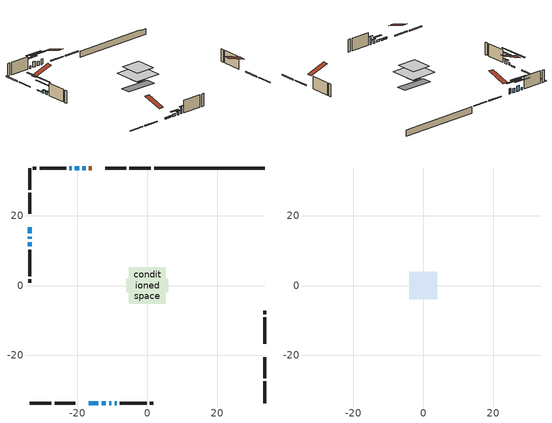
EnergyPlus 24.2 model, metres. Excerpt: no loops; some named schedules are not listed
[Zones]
conditioned space
 floor outside (Floor1 construction): -1.76,-1.76 -1.76,1.76 1.76,1.76 1.76,-1.76 z0.46
 floor adiabatic (AdiabaticFloorConstruction): -5.29,-5.29 -5.29,5.29 5.29,5.29 5.29,-5.29 z2.9
 floor foundation (Slab1 construction): -6.04,-1.88 -6.04,1.88 6.04,1.88 6.04,-1.88 z-1.98
 wall outside (RimJoist1 construction): 1.03,33.66 -5.15,33.66 / -33.66,-33.66 -27.48,-33.66 / -33.66,33.66 -33.66,27.48 / 33.66,-33.66 33.66,-27.48 z0.46:0.76
 wall outside (RimJoist2 construction): -6.07,33.66 -12.02,33.66 / -26.55,-33.66 -20.61,-33.66 / -33.66,26.55 -33.66,20.61 / 33.66,-26.55 33.66,-20.61 z0.46:0.76
 wall outside (AdiabaticWallConstruction 1): -15.9,33.66 -16.76,33.66 z0.46:2.49
 wall outside (AdiabaticWallConstruction): -17.69,33.66 -18.6,33.66 z0.46:1.98; -16.73,-33.66 -13.99,-33.66 / -33.66,16.73 -33.66,14.9 z0.46:0.77; -13.06,-33.66 -11.84,-33.66 / -10.91,-33.66 -10.3,-33.66 / -33.66,13.97 -33.66,13.36 / -21.68,33.66 -22.29,33.66 / -33.66,12.43 -33.66,11.21 z0.46:1.38; -19.53,33.66 -20.75,33.66 z0.46:2.59; -9.37,-33.66 -8.76,-33.66 z0.46:2.9
 wall outside (Wall1 construction): -23.22,33.66 -30.84,33.66 / -7.83,-33.66 -0.2,-33.66 / -33.66,10.28 -33.66,2.66 / 33.66,-16.73 33.66,-9.1 z0.46:5.34
 wall outside (Wall3 construction): -31.77,33.66 -32.73,33.66 / 0.72,-33.66 1.68,-33.66 / -33.66,1.73 -33.66,0.77 / 33.66,-8.17 33.66,-7.22 z0.46:5.34
 wall foundation (FoundationWall1 construction): 1.96,33.66,-1.98 1.96,33.66,0.46 30.49,33.66,0.46 30.49,33.66,0.28 33.66,33.66,0.28 33.66,33.66,-1.98
 window (WindowConstruction): -17.69,33.66 -18.6,33.66 z0.46:1.98
 window (WindowConstruction 7): -16.73,-33.66 -13.99,-33.66 z0.46:0.76
 window (WindowConstruction 8): -13.06,-33.66 -11.84,-33.66 z0.46:1.37
 window (WindowConstruction 9): -33.66,16.73 -33.66,14.9 z0.46:0.76
 window (WindowConstruction 1): -10.91,-33.66 -10.3,-33.66 z0.46:1.37
 window (WindowConstruction 2): -33.66,13.97 -33.66,13.36 z0.46:1.37
 window (WindowConstruction 3): -19.53,33.66 -20.75,33.66 z0.46:2.59
 window (WindowConstruction 4): -21.68,33.66 -22.29,33.66 z0.46:1.37
 window (WindowConstruction 5): -9.37,-33.66 -8.76,-33.66 z0.46:2.9
 window (WindowConstruction 6): -33.66,12.43 -33.66,11.21 z0.46:1.37
 door (Door): -15.9,33.66 -16.76,33.66 z0.46:2.49
 ceiling adiabatic (AdiabaticFloorConstruction): 5.29,-5.29 5.29,5.29 -5.29,5.29 -5.29,-5.29 z2.9
attic - vented
 floor to conditioned space (Floor2 construction Reversed): -3.94,-3.94 -3.94,3.94 3.94,3.94 3.94,-3.94 z5.34
 roof outside (Roof1 construction): -14.97,33.66,5.34 -14.97,25.98,7.9 -12.95,25.98,7.9 -12.95,33.66,5.34; -17.66,-33.66,5.34 -17.66,-25.98,7.9 -19.68,-25.98,7.9 -19.68,-33.66,5.34; -33.66,17.66,5.34 -25.98,17.66,7.9 -25.98,19.68,7.9 -33.66,19.68,5.34; 33.66,-17.66,5.34 25.98,-17.66,7.9 25.98,-19.68,7.9 33.66,-19.68,5.34
shading: -21.65,33.66 -14.64,33.66 -14.64,34.12 -21.65,34.12 z5.04; -13.69,-33.66 -17.03,-33.66 -17.03,-34.07 -13.69,-34.07 z1.06; -10.62,-33.66 -14.28,-33.66 -14.28,-34.07 -10.62,-34.07 z2.59; -33.66,9.72 -33.66,21.91 -34.12,21.91 -34.12,9.72 z5.94; -9.69,-33.66 -11.52,-33.66 -11.52,-34.12 -9.69,-34.12 z1.98; -33.66,10.31 -33.66,17.02 -34.12,17.02 -34.12,10.31 z4.43; -23.8,33.66 -16.48,33.66 -16.48,34.12 -23.8,34.12 z5.64; -25.34,33.66 -18.63,33.66 -18.63,34.12 -25.34,34.12 z4.43; -8.15,-33.66 -9.98,-33.66 -9.98,-34.07 -8.15,-34.07 z3.51; -33.66,10.6 -33.66,13.04 -34.12,13.04 -34.12,10.6 z1.98
[Building]
Building 1: Terrain=Suburbs
[Site:Location]
Toronto Intl AP_ON: Latitude {deg}=43.68; Longitude {deg}=-79.63; Time Zone {hr}=-5; Elevation {m}=173; Keep Site Location Information=Yes
[Site:GroundTemperature:Shallow]
4.59119, 2.66285, 2.50842, 3.42352, 7.09712, 10.7536, 13.9236, 15.9317, 16.1023, 14.4691, 11.3799, 7.83558
[Site:WaterMainsTemperature]
Calculation Method=Schedule; Temperature Schedule=mains temperature schedule
[Material] Roughness=Rough; Thermal Absorptance=0.9
Name | Thickness {m} | Conductivity {W/m-K} | Density {kg/m3} | Specific Heat {J/kg-K} | Solar Absorptance | Visible Absorptance
asphalt or fiberglass shingles | 0.00635 | 0.162714 | 1121.4 | 1465.45 | 0.91 | 0.91
ceiling loosefill ins | 0.0846667 | 0.0480833 | 16.02 | 1046.75 | 0.7 | 0.7
ceiling stud and cavity | 0.1397 | 0.118414 | 65.682 | 1177.47 | 0.7 | 0.7
concrete 4.0 in. | 0.1016 | 1.803125 | 2242.8 | 837.4 | 0.7 | 0.7
concrete 8.0 in. | 0.2032 | 1.803125 | 2242.8 | 837.4 | 0.7 | 0.7
door material | 0.04445 | 0.053851 | 512.64 | 1214.23 | 0.7 | 0.7
exterior vertical ins | 0.07309 | 0.029427 | 32.04 | 1214.23 | 0.7 | 0.7
floor covering | 0.0127 | 0.0433444 | 54.468 | 1339.84 | 0.6 | 0.6
floor rigid ins; rim joist rigid ins; wall rigid ins | 0.051816 | 0.029427 | 32.04 | 1214.23 | 0.7 | 0.7
floor rigid ins 1; wall rigid ins 1 | 0.512978 | 0.029427 | 32.04 | 1214.23 | 0.7 | 0.7
floor stud and cavity | 0.1397 | 0.080123 | 92.3553 | 1139.71 | 0.7 | 0.7
floor stud and cavity 1 | 0.1397 | 1.75129 | 37.0049 | 1207.88 | 0.7 | 0.7
furniture material conditioned space 1 | 0.1524 | 0.115458 | 640.8 | 1214.23 | 0.6 | 0.6
gypsum board | 0.0127 | 0.160291 | 801 | 837.4 | 0.6 | 0.6
gypsum board 1 | 0.0127 | 0.160291 | 801 | 837.4 | 0.7 | 0.7
osb sheathing 0.5 in. | 0.0127 | 0.115458 | 512.64 | 1214.23 | 0.7 | 0.7
osb sheathing 0.75 in. | 0.01905 | 0.115458 | 512.64 | 1214.23 | 0.7 | 0.7
osb sheathing 2.0 in. | 0.0508 | 0.115458 | 512.64 | 1214.23 | 0.7 | 0.7
rim joist stud and cavity | 0.0508 | 0.0451784 | 125.044 | 1163.47 | 0.6 | 0.6
rim joist stud and cavity 1 | 0.0508 | 0.0334074 | 125.044 | 1163.47 | 0.6 | 0.6
wall stud and cavity | 0.1397 | 0.155567 | 139.0536 | 1170.24 | 0.7 | 0.7
wall stud and cavity 1 | 0.1397 | 0.419798 | 139.0536 | 1170.24 | 0.7 | 0.7
wall stud and cavity 2 | 0.0889 | 0.380278 | 52.3479 | 1209.89 | 0.7 | 0.7
wall stud and cavity 3 | 0.0889 | 0.391764 | 83.0341 | 1211.67 | 0.7 | 0.7
wood siding | 0.0254 | 0.102417 | 544.68 | 1172.36 | 0.74 | 0.74
wood siding 1; wood siding 2; wood siding 3 | 0.0254 | 0.102417 | 544.68 | 1172.36 | 0.7 | 0.7
[WindowMaterial:SimpleGlazingSystem]
Name | U-Factor {W/m2-K} | Solar Heat Gain Coefficient
WindowMaterial | 3.17741 | 0.66
WindowMaterial 1 | 3.1212 | 0.61
WindowMaterial 2 | 3.20921 | 0.61
WindowMaterial 3 | 3.10246 | 0.58
WindowMaterial 4 | 3.063281 | 0.55
WindowMaterial 5 | 2.989467 | 0.5
WindowMaterial 6 | 3.02808 | 0.52
WindowMaterial 7 | 3.168324 | 0.65
WindowMaterial 8 | 6.52743 | 0.55
[Construction]
AdiabaticFloorConstruction: floor stud and cavity 1, floor rigid ins 1, osb sheathing 0.75 in., floor covering
AdiabaticWallConstruction: wood siding 2, wall rigid ins 1, wall stud and cavity 2, gypsum board
AdiabaticWallConstruction 1: wood siding 3, wall rigid ins 1, wall stud and cavity 2, gypsum board
Door: door material
Floor1 construction: floor stud and cavity, floor rigid ins, osb sheathing 0.75 in., floor covering
Floor2 construction Reversed: gypsum board, ceiling stud and cavity, ceiling loosefill ins
FoundationWall1 construction: concrete 8.0 in., gypsum board 1
furniture construction conditioned space 1: furniture material conditioned space 1
PartitionWallConstruction: gypsum board, wall stud and cavity 3, gypsum board
RimJoist1 construction: wood siding 1, osb sheathing 2.0 in., rim joist stud and cavity
RimJoist2 construction: wood siding 1, rim joist rigid ins, osb sheathing 2.0 in., rim joist stud and cavity 1
Roof1 construction: asphalt or fiberglass shingles
Slab1 construction: concrete 4.0 in.
Wall1 construction: wood siding, wall rigid ins, osb sheathing 0.5 in., wall stud and cavity, gypsum board
Wall3 construction: wood siding, osb sheathing 0.5 in., wall stud and cavity 1, gypsum board
WindowConstruction: WindowMaterial
WindowConstruction 1; WindowConstruction 4: WindowMaterial 1
WindowConstruction 2: WindowMaterial 2
WindowConstruction 3: WindowMaterial 3
WindowConstruction 5: WindowMaterial 4
WindowConstruction 6: WindowMaterial 5
WindowConstruction 7: WindowMaterial 6
WindowConstruction 8: WindowMaterial 7
WindowConstruction 9: WindowMaterial 8
[Zone] Multiplier=1; Part of Total Floor Area=Yes
Name | Volume {m3}
attic - vented | 25.8232
conditioned space | 413
[Space]
Name | Zone | Volume {m3}
attic - vented 1 | attic - vented | 25.8232
conditioned space 1 | conditioned space | 413
[ZoneInfiltration:EffectiveLeakageArea]
infil attic - vented 1: Zone or Space=attic - vented 1; Schedule=Always On Discrete; Effective Air Leakage Area {cm2}=2571.72; Stack Coefficient=0.000177985; Wind Coefficient=9.01388e-06
[ZoneMixing]
whole house fan mix: Zone or Space=attic - vented; Schedule=Always On Continuous; Design Flow Rate Calculation Method=Flow/Zone; Design Flow Rate {m3/s}=0; Source Zone or Space=conditioned space
[SurfaceProperty:ExposedFoundationPerimeter]
Slab1: Exposed Perimeter Calculation Method=TotalExposedPerimeter; Total Exposed Perimeter {m}=31.7
[InternalMass] Zone or ZoneList=conditioned space; Space or SpaceList=conditioned space 1
Name | Construction | Surface Area {m2}
furniture mass conditioned space 1 | furniture construction conditioned space 1 | 67.9119
partition wall mass | PartitionWallConstruction | 169.78
[Lights]
interior lighting: Zone or ZoneList or Space or SpaceList=conditioned space 1; Schedule=interior lighting schedule; Design Level Calculation Method=LightingLevel; Lighting Level {W}=343.2; Return Air Fraction=0; Fraction Radiant=0.6; Fraction Visible=0.2; Fraction Replaceable=1
[People]
occupants: Zone or ZoneList or Space or SpaceList=conditioned space 1; Number of People Schedule=occupants schedule; Number of People Calculation Method=People; Number of People=3; Fraction Radiant=0.314171; Sensible Heat Fraction=0.56303; Activity Level Schedule=occupants activity schedule; Carbon Dioxide Generation Rate {m3/s-W}=0; Enable ASHRAE 55 Comfort Warnings=No; Mean Radiant Temperature Calculation Type=EnclosureAveraged
[ElectricEquipment] Zone or ZoneList or Space or SpaceList=conditioned space 1; Design Level Calculation Method=EquipmentLevel
Name | Schedule | Design Level {W} | Fraction Latent | Fraction Radiant | Fraction Lost
clothes dryer | clothes dryer schedule | 140.772 | 0.015 | 0.081 | 0.85
clothes washer | clothes washer schedule | 32.1985 | 0.03 | 0.162 | 0.7
cooking range | cooking range schedule | 215.147 | 0.08 | 0.432 | 0.2
dishwasher | dishwasher schedule | 66.8632 | 0.3 | 0.18 | 0.4
fridge | fridge schedule | 72.9452 | 0 | 0.6 | 0
mech vent bath fan 0 | mech vent bath fan 0 schedule | 50.2 | 0 | 0 | 1
mech vent bath fan 1 | mech vent bath fan 1 schedule | 50.2 | 0 | 0 | 1
mech vent house fan | mech vent house fan schedule | 0 | 0 | 0 | 1
mech vent house fan cfis | mech vent house fan cfis schedule | 0 | 0 | 0 | 0
mech vent range fan 0 | mech vent range fan 0 schedule | 57 | 0 | 0 | 1
misc plug loads | misc plug loads schedule | 494.7 | 0.045 | 0.513 | 0.1
whole house fan | Always On Discrete | 0 | 0 | 0 | 1
[OtherEquipment] Zone or ZoneList or Space or SpaceList=conditioned space 1; Design Level Calculation Method=EquipmentLevel
Name | Fuel Type | Schedule | Design Level {W} | Fraction Latent | Fraction Radiant | Fraction Lost
clothes dryer 1 | Electricity | clothes dryer schedule | 0 | 0.015 | 0.081 | 0.85
cooking range 1 | Electricity | cooking range schedule | 0 | 0.08 | 0.432 | 0.2
general water use latent | None | general water use schedule | 62.594 | 1 | 0 | 0
general water use sensible | None | general water use schedule | -61.6891 | 0 | 0.6 | 0
mech vent house fan latent load | None | Always On Discrete | 0 | 1 | 0 | 0
mech vent house fan sensible load | None | Always On Discrete | 0 | 0 | 0 | 0
water heater energy adjustment1 | NaturalGas | Always On Discrete | 0.01 | 0 | 0 | 1
[ZoneInfiltration:DesignFlowRate] Zone or ZoneList or Space or SpaceList=conditioned space 1; Schedule=Always On Discrete; Design Flow Rate Calculation Method=Flow/Zone; Design Flow Rate {m3/s}=0
infil flow; natural vent flow; whole house fan flow
[AvailabilityManager:Scheduled]
central ac and furnace airloop Availability Manager: Schedule=Always On Discrete
[Foundation:Kiva]
Foundation Kiva 1: Initial Indoor Air Temperature {C}=18; Wall Height Above Grade {m}=0.459974; Wall Depth Below Slab {m}=0.2032; Custom Block Material Name 1=exterior vertical ins; Custom Block Depth 1 {m}=2.43998; Custom Block X Position 1 {m}=0.2159; Custom Block Z Position 1 {m}=0
[Foundation:Kiva:Settings]
Soil Conductivity {W/m-K}=0.849921; Soil Density {kg/m3}=1842.3; Soil Specific Heat {J/kg-K}=418.7; Ground Solar Absorptivity=0.9; Ground Thermal Absorptivity=0.9; Ground Surface Roughness {m}=0.03; Far-Field Width {m}=40; Deep-Ground Boundary Condition=ZeroFlux; Deep-Ground Depth {m}=40; Minimum Cell Dimension {m}=0.2; Maximum Cell Growth Coefficient=3; Simulation Timestep=Timestep
[Exterior:Lights]
exterior lighting: Schedule=exterior lighting schedule; Design Level {W}=75.6
[EnergyManagementSystem:GlobalVariable]
central_ac_and_furnace_airloop_Fan_RTF
infil_program_Qfan
infil_program_Qinf
natural_vent_program_Qnv
natural_vent_program_Qwhf
[EnergyManagementSystem:Sensor]
Name | Output:Variable or Output:Meter Index Key | Output:Variable or Output:Meter
airflow_gain | infil flow | Infiltration Sensible Heat Gain Energy
airflow_gain_1 | natural vent flow | Infiltration Sensible Heat Gain Energy
airflow_gain_2 | whole house fan flow | Infiltration Sensible Heat Gain Energy
airflow_loss | infil flow | Infiltration Sensible Heat Loss Energy
airflow_loss_1 | natural vent flow | Infiltration Sensible Heat Loss Energy
airflow_loss_2 | whole house fan flow | Infiltration Sensible Heat Loss Energy
clg_load_cond |  | Cooling:EnergyTransfer:Zone:CONDITIONED SPACE
clg_sp_s; clg_sp_s_1 | cooling setpoint | Schedule Value
clothes_dryer_exhaust_0_sch_s | clothes dryer exhaust 0 schedule | Schedule Value
cool_season | cooling season schedule | Schedule Value
htg_load_cond |  | Heating:EnergyTransfer:Zone:CONDITIONED SPACE
htg_sp_s; htg_sp_s_1 | heating setpoint | Schedule Value
ig_ee_conv | clothes dryer | Electric Equipment Convective Heating Energy
ig_ee_conv_2 | cooking range | Electric Equipment Convective Heating Energy
ig_ee_conv_4 | fridge | Electric Equipment Convective Heating Energy
ig_ee_conv_5 | misc plug loads | Electric Equipment Convective Heating Energy
ig_ee_conv_6 | whole house fan | Electric Equipment Convective Heating Energy
ig_ee_rad | clothes dryer | Electric Equipment Radiant Heating Energy
ig_ee_rad_2 | cooking range | Electric Equipment Radiant Heating Energy
ig_ee_rad_4 | fridge | Electric Equipment Radiant Heating Energy
ig_ee_rad_5 | misc plug loads | Electric Equipment Radiant Heating Energy
ig_ee_rad_6 | whole house fan | Electric Equipment Radiant Heating Energy
ig_lgt_conv | interior lighting | Lights Convective Heating Energy
ig_lgt_rad | interior lighting | Lights Radiant Heating Energy
ig_lgt_vis | interior lighting | Lights Visible Radiation Heating Energy
ig_oe_conv | clothes dryer 1 | Other Equipment Convective Heating Energy
ig_oe_conv_1 | cooking range 1 | Other Equipment Convective Heating Energy
ig_oe_conv_2 | general water use latent | Other Equipment Convective Heating Energy
ig_oe_conv_3 | general water use sensible | Other Equipment Convective Heating Energy
ig_oe_conv_4 | water heater energy adjustment1 | Other Equipment Convective Heating Energy
ig_oe_rad | clothes dryer 1 | Other Equipment Radiant Heating Energy
ig_oe_rad_1 | cooking range 1 | Other Equipment Radiant Heating Energy
ig_oe_rad_2 | general water use latent | Other Equipment Radiant Heating Energy
ig_oe_rad_3 | general water use sensible | Other Equipment Radiant Heating Energy
ig_oe_rad_4 | water heater energy adjustment1 | Other Equipment Radiant Heating Energy
ig_ppl_conv | occupants | People Convective Heating Energy
ig_ppl_rad | occupants | People Radiant Heating Energy
im_conv | furniture mass conditioned space 1 | Surface Inside Face Convection Heat Gain Energy
im_conv_1 | partition wall mass | Surface Inside Face Convection Heat Gain Energy
im_ig | furniture mass conditioned space 1 | Surface Inside Face Internal Gains Radiation Heat Gain Energy
im_ig_1 | partition wall mass | Surface Inside Face Internal Gains Radiation Heat Gain Energy
im_lgt | furniture mass conditioned space 1 | Surface Inside Face Lights Radiation Heat Gain Energy
im_lgt_1 | partition wall mass | Surface Inside Face Lights Radiation Heat Gain Energy
im_sol | furniture mass conditioned space 1 | Surface Inside Face Solar Radiation Heat Gain Energy
im_sol_1 | partition wall mass | Surface Inside Face Solar Radiation Heat Gain Energy
im_surf | furniture mass conditioned space 1 | Surface Inside Face Net Surface Thermal Radiation Heat Gain Energy
im_surf_1 | partition wall mass | Surface Inside Face Net Surface Thermal Radiation Heat Gain Energy
mech_vent_bath_fan_0_sch_s | mech vent bath fan 0 schedule | Schedule Value
mech_vent_bath_fan_1_sch_s | mech vent bath fan 1 schedule | Schedule Value
mech_vent_range_fan_0_sch_s | mech vent range fan 0 schedule | Schedule Value
mv_conv | mech vent bath fan 0 | Electric Equipment Convective Heating Energy
mv_conv_1 | mech vent bath fan 1 | Electric Equipment Convective Heating Energy
mv_conv_2 | mech vent house fan | Electric Equipment Convective Heating Energy
mv_conv_3 | mech vent house fan cfis | Electric Equipment Convective Heating Energy
mv_conv_4 | mech vent range fan 0 | Electric Equipment Convective Heating Energy
mv_conv_5 | mech vent house fan latent load | Other Equipment Convective Heating Energy
mv_conv_6 | mech vent house fan sensible load | Other Equipment Convective Heating Energy
mv_rad | mech vent bath fan 0 | Electric Equipment Radiant Heating Energy
mv_rad_1 | mech vent bath fan 1 | Electric Equipment Radiant Heating Energy
mv_rad_2 | mech vent house fan | Electric Equipment Radiant Heating Energy
mv_rad_3 | mech vent house fan cfis | Electric Equipment Radiant Heating Energy
mv_rad_4 | mech vent range fan 0 | Electric Equipment Radiant Heating Energy
mv_rad_5 | mech vent house fan latent load | Other Equipment Radiant Heating Energy
mv_rad_6 | mech vent house fan sensible load | Other Equipment Radiant Heating Energy
natural_vent_s | natural vent schedule | Schedule Value
out_pb_s |  | Site Outdoor Air Barometric Pressure
out_wt_s |  | Site Outdoor Air Humidity Ratio
site_vw_s |  | Site Wind Speed
ss_back_out | Window1 | Surface Window Shortwave from Zone Back Out Window Heat Transfer Rate
ss_back_out_1 | Window10 | Surface Window Shortwave from Zone Back Out Window Heat Transfer Rate
ss_back_out_2 | Window13 | Surface Window Shortwave from Zone Back Out Window Heat Transfer Rate
ss_back_out_3 | Window14 | Surface Window Shortwave from Zone Back Out Window Heat Transfer Rate
ss_back_out_4 | Window2 | Surface Window Shortwave from Zone Back Out Window Heat Transfer Rate
ss_back_out_5 | Window3 | Surface Window Shortwave from Zone Back Out Window Heat Transfer Rate
ss_back_out_6 | Window4 | Surface Window Shortwave from Zone Back Out Window Heat Transfer Rate
ss_back_out_7 | Window5 | Surface Window Shortwave from Zone Back Out Window Heat Transfer Rate
ss_back_out_8 | Window6 | Surface Window Shortwave from Zone Back Out Window Heat Transfer Rate
ss_back_out_9 | Window8 | Surface Window Shortwave from Zone Back Out Window Heat Transfer Rate
ss_conv | Door1 | Surface Inside Face Convection Heat Gain Energy
ss_conv_1 | Window1 | Surface Inside Face Convection Heat Gain Energy
ss_conv_10 | Window8 | Surface Inside Face Convection Heat Gain Energy
ss_conv_2 | Window10 | Surface Inside Face Convection Heat Gain Energy
ss_conv_3 | Window13 | Surface Inside Face Convection Heat Gain Energy
ss_conv_4 | Window14 | Surface Inside Face Convection Heat Gain Energy
ss_conv_5 | Window2 | Surface Inside Face Convection Heat Gain Energy
ss_conv_6 | Window3 | Surface Inside Face Convection Heat Gain Energy
ss_conv_7 | Window4 | Surface Inside Face Convection Heat Gain Energy
ss_conv_8 | Window5 | Surface Inside Face Convection Heat Gain Energy
ss_conv_9 | Window6 | Surface Inside Face Convection Heat Gain Energy
ss_ig | Door1 | Surface Inside Face Internal Gains Radiation Heat Gain Energy
ss_ig_1 | Window1 | Surface Inside Face Internal Gains Radiation Heat Gain Energy
ss_ig_10 | Window8 | Surface Inside Face Internal Gains Radiation Heat Gain Energy
ss_ig_2 | Window10 | Surface Inside Face Internal Gains Radiation Heat Gain Energy
ss_ig_3 | Window13 | Surface Inside Face Internal Gains Radiation Heat Gain Energy
ss_ig_4 | Window14 | Surface Inside Face Internal Gains Radiation Heat Gain Energy
ss_ig_5 | Window2 | Surface Inside Face Internal Gains Radiation Heat Gain Energy
ss_ig_6 | Window3 | Surface Inside Face Internal Gains Radiation Heat Gain Energy
ss_ig_7 | Window4 | Surface Inside Face Internal Gains Radiation Heat Gain Energy
ss_ig_8 | Window5 | Surface Inside Face Internal Gains Radiation Heat Gain Energy
ss_ig_9 | Window6 | Surface Inside Face Internal Gains Radiation Heat Gain Energy
ss_lgt | Door1 | Surface Inside Face Lights Radiation Heat Gain Energy
ss_sol | Door1 | Surface Inside Face Solar Radiation Heat Gain Energy
ss_surf | Door1 | Surface Inside Face Net Surface Thermal Radiation Heat Gain Energy
ss_surf_1 | Window1 | Surface Inside Face Net Surface Thermal Radiation Heat Gain Energy
ss_surf_10 | Window8 | Surface Inside Face Net Surface Thermal Radiation Heat Gain Energy
ss_surf_2 | Window10 | Surface Inside Face Net Surface Thermal Radiation Heat Gain Energy
ss_surf_3 | Window13 | Surface Inside Face Net Surface Thermal Radiation Heat Gain Energy
ss_surf_4 | Window14 | Surface Inside Face Net Surface Thermal Radiation Heat Gain Energy
ss_surf_5 | Window2 | Surface Inside Face Net Surface Thermal Radiation Heat Gain Energy
ss_surf_6 | Window3 | Surface Inside Face Net Surface Thermal Radiation Heat Gain Energy
ss_surf_7 | Window4 | Surface Inside Face Net Surface Thermal Radiation Heat Gain Energy
ss_surf_8 | Window5 | Surface Inside Face Net Surface Thermal Radiation Heat Gain Energy
ss_surf_9 | Window6 | Surface Inside Face Net Surface Thermal Radiation Heat Gain Energy
ss_trans_in | Window1 | Surface Window Transmitted Solar Radiation Rate
ss_trans_in_1 | Window10 | Surface Window Transmitted Solar Radiation Rate
ss_trans_in_2 | Window13 | Surface Window Transmitted Solar Radiation Rate
ss_trans_in_3 | Window14 | Surface Window Transmitted Solar Radiation Rate
ss_trans_in_4 | Window2 | Surface Window Transmitted Solar Radiation Rate
ss_trans_in_5 | Window3 | Surface Window Transmitted Solar Radiation Rate
ss_trans_in_6 | Window4 | Surface Window Transmitted Solar Radiation Rate
ss_trans_in_7 | Window5 | Surface Window Transmitted Solar Radiation Rate
ss_trans_in_8 | Window6 | Surface Window Transmitted Solar Radiation Rate
ss_trans_in_9 | Window8 | Surface Window Transmitted Solar Radiation Rate
ss_trans_out | Window1 | Surface Inside Face Initial Transmitted Diffuse Transmitted Out Window Solar Radiation Rate
ss_trans_out_1 | Window10 | Surface Inside Face Initial Transmitted Diffuse Transmitted Out Window Solar Radiation Rate
ss_trans_out_2 | Window13 | Surface Inside Face Initial Transmitted Diffuse Transmitted Out Window Solar Radiation Rate
ss_trans_out_3 | Window14 | Surface Inside Face Initial Transmitted Diffuse Transmitted Out Window Solar Radiation Rate
ss_trans_out_4 | Window2 | Surface Inside Face Initial Transmitted Diffuse Transmitted Out Window Solar Radiation Rate
ss_trans_out_5 | Window3 | Surface Inside Face Initial Transmitted Diffuse Transmitted Out Window Solar Radiation Rate
ss_trans_out_6 | Window4 | Surface Inside Face Initial Transmitted Diffuse Transmitted Out Window Solar Radiation Rate
ss_trans_out_7 | Window5 | Surface Inside Face Initial Transmitted Diffuse Transmitted Out Window Solar Radiation Rate
ss_trans_out_8 | Window6 | Surface Inside Face Initial Transmitted Diffuse Transmitted Out Window Solar Radiation Rate
ss_trans_out_9 | Window8 | Surface Inside Face Initial Transmitted Diffuse Transmitted Out Window Solar Radiation Rate
s_conv | Floor1 | Surface Inside Face Convection Heat Gain Energy
s_conv_1 | Floor2 | Surface Inside Face Convection Heat Gain Energy
s_conv_10 | RimJoist2:180 | Surface Inside Face Convection Heat Gain Energy
s_conv_11 | RimJoist2:270 | Surface Inside Face Convection Heat Gain Energy
s_conv_12 | RimJoist2:90 | Surface Inside Face Convection Heat Gain Energy
s_conv_13 | Slab1 | Surface Inside Face Convection Heat Gain Energy
s_conv_14 | Wall1:0 | Surface Inside Face Convection Heat Gain Energy
s_conv_15 | Wall1:180 | Surface Inside Face Convection Heat Gain Energy
s_conv_16 | Wall1:270 | Surface Inside Face Convection Heat Gain Energy
s_conv_17 | Wall1:90 | Surface Inside Face Convection Heat Gain Energy
s_conv_18 | Wall3:0 | Surface Inside Face Convection Heat Gain Energy
s_conv_19 | Wall3:180 | Surface Inside Face Convection Heat Gain Energy
s_conv_2 | FoundationWall1 | Surface Inside Face Convection Heat Gain Energy
s_conv_20 | Wall3:270 | Surface Inside Face Convection Heat Gain Energy
s_conv_21 | Wall3:90 | Surface Inside Face Convection Heat Gain Energy
s_conv_3 | inferred conditioned ceiling | Surface Inside Face Convection Heat Gain Energy
s_conv_4 | inferred conditioned floor | Surface Inside Face Convection Heat Gain Energy
s_conv_5 | RimJoist1:0 | Surface Inside Face Convection Heat Gain Energy
s_conv_6 | RimJoist1:180 | Surface Inside Face Convection Heat Gain Energy
s_conv_7 | RimJoist1:270 | Surface Inside Face Convection Heat Gain Energy
s_conv_8 | RimJoist1:90 | Surface Inside Face Convection Heat Gain Energy
s_conv_9 | RimJoist2:0 | Surface Inside Face Convection Heat Gain Energy
s_ig | Floor1 | Surface Inside Face Internal Gains Radiation Heat Gain Energy
s_ig_1 | Floor2 | Surface Inside Face Internal Gains Radiation Heat Gain Energy
s_ig_10 | RimJoist2:180 | Surface Inside Face Internal Gains Radiation Heat Gain Energy
s_ig_11 | RimJoist2:270 | Surface Inside Face Internal Gains Radiation Heat Gain Energy
